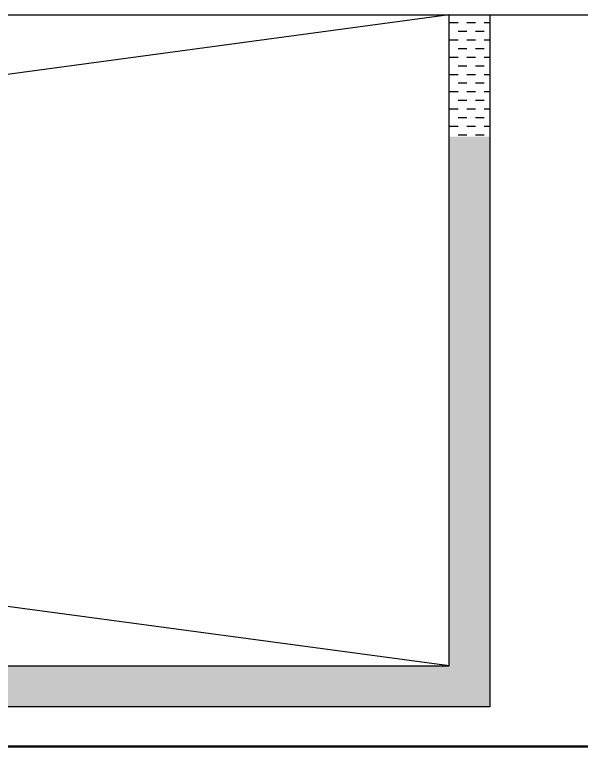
# Model space of a CAD drawing. Header units: centimetres. Extents: x 26200 to 113000, y -600 to 9300.
# Drawn here: x 89973.3 to 90182.1, y 7039 to 7308.6 of the extents above; entities that cross this region are included whole.
import ezdxf

# ---------------------------------------------------------------- set-up
doc = ezdxf.new("R2010")
doc.units = ezdxf.units.CM
for name, color, linetype in [('A-ELEV-04', 8, 'Continuous'), ('A-WALL', 8, 'Continuous'), ('A-WALL-HTCH', 8, 'Continuous'), ('A-WALL-SNWPNL', 8, 'Continuous')]:
    doc.layers.add(name, color=color, linetype=linetype)
doc.layers.add('GEB-BEZUG', color=8, linetype='Continuous', lineweight=50, true_color=0xffff00)
pattern_1 = [(0, (-28157.4476, -0.018), (3.175, 3.175), [3.175, -3.175])]

msp = doc.modelspace()

# ---------------------------------------------------------------- hatches: boundary and pattern name
at = {"layer": 'A-WALL-HTCH'}
h = msp.add_hatch(dxfattribs=at)
h.set_pattern_fill('DASH', color=256)
h.set_pattern_definition(pattern_1)
h.paths.add_polyline_path([(90148.36, 7308.59), (90133.36, 7308.59), (90133.36, 7263.62), (90148.36, 7263.62)])
h = msp.add_hatch(dxfattribs=at)
h.set_pattern_fill('DASH', color=256)
h.set_pattern_definition(pattern_1)
h.paths.add_polyline_path([(90148.36, 7263.62), (90133.36, 7263.62), (90133.36, 7068.62), (89240.86, 7068.62), (89240.86, 7053.62), (90148.36, 7053.62)])

# ---------------------------------------------------------------- linework, layer by layer
at = {"layer": 'A-ELEV-04'}
for p, q in [((88348.36, 7068.62), (90133.36, 7308.62)), ((90133.36, 7068.62), (88348.36, 7308.62))]:
    msp.add_line(p, q, dxfattribs=at)
at = {"layer": 'A-WALL'}
for p, q in [((90133.36, 7068.62), (90133.36, 7308.59)), ((90133.36, 7308.59), (90148.36, 7308.59)), ((90148.36, 7308.59), (90148.36, 7053.62)), ((88348.36, 7068.62), (90133.36, 7068.62)), ((90148.36, 7053.62), (87395.86, 7053.62))]:
    msp.add_line(p, q, dxfattribs=at)
at = {"layer": 'A-WALL-SNWPNL'}
msp.add_line((89285.86, 7308.59), (90515.86, 7308.59), dxfattribs=at)
at = {"layer": 'GEB-BEZUG'}
msp.add_line((89948.72, 7039.01), (91448.58, 7039.01), dxfattribs=at)

doc.saveas('drawing.dxf')
